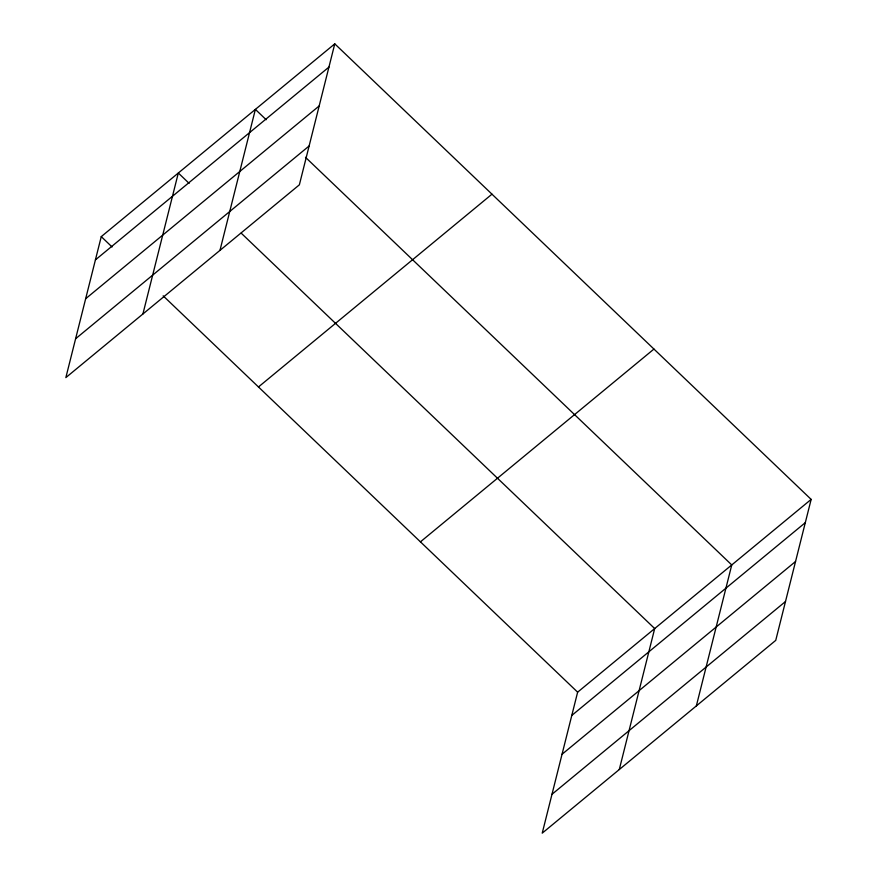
<?xml version="1.0" encoding="UTF-8"?>
<svg xmlns="http://www.w3.org/2000/svg" width="877" height="877" viewBox="0 0 877 877"><rect width="100%" height="100%" fill="white"/><g stroke="black" fill="none" stroke-linecap="round" stroke-linejoin="round"><path stroke-width="1.32" d="M334.773 43.85L101.261 236.626L65.852 377.603L299.364 184.828L334.773 43.85L811.148 499.397L775.739 640.374L542.227 833.15L577.636 692.172L811.148 499.397M142.907 313.988L178.316 173.01L189.125 183.348M219.974 250.373L255.382 109.395L266.191 119.732M619.283 769.535L654.691 628.557L241.197 233.15M696.349 705.919L731.758 564.941L305.492 157.312M95.418 259.888L328.93 67.101M85.661 298.728L319.173 105.953M75.608 338.752L309.121 145.977M258.463 386.965L491.975 194.179M420.434 541.843L653.946 349.068M571.793 715.435L805.305 522.648M562.036 754.275L795.549 561.499M551.984 794.299L785.496 601.523M101.261 236.626L112.07 246.963M163.155 295.823L577.636 692.172"/></g></svg>
